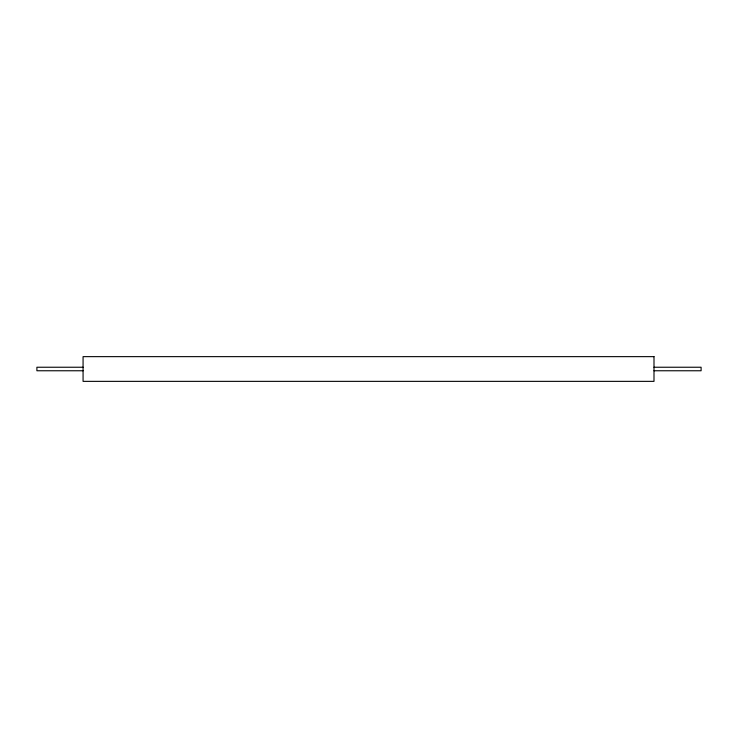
<?xml version="1.0" encoding="UTF-8"?>
<svg xmlns="http://www.w3.org/2000/svg" width="738" height="738" viewBox="0 0 738 738"><rect width="100%" height="100%" fill="white"/><g stroke="black" fill="none" stroke-linecap="round" stroke-linejoin="round"><path stroke-width="1.11" d="M83.071 367.238L36.9 367.238L36.9 370.762L83.071 370.762M653.997 367.238L701.1 367.238L701.1 370.762L653.997 370.762M653.997 356.639L83.071 356.639L83.071 381.361L653.997 381.361L653.997 356.639"/></g></svg>
